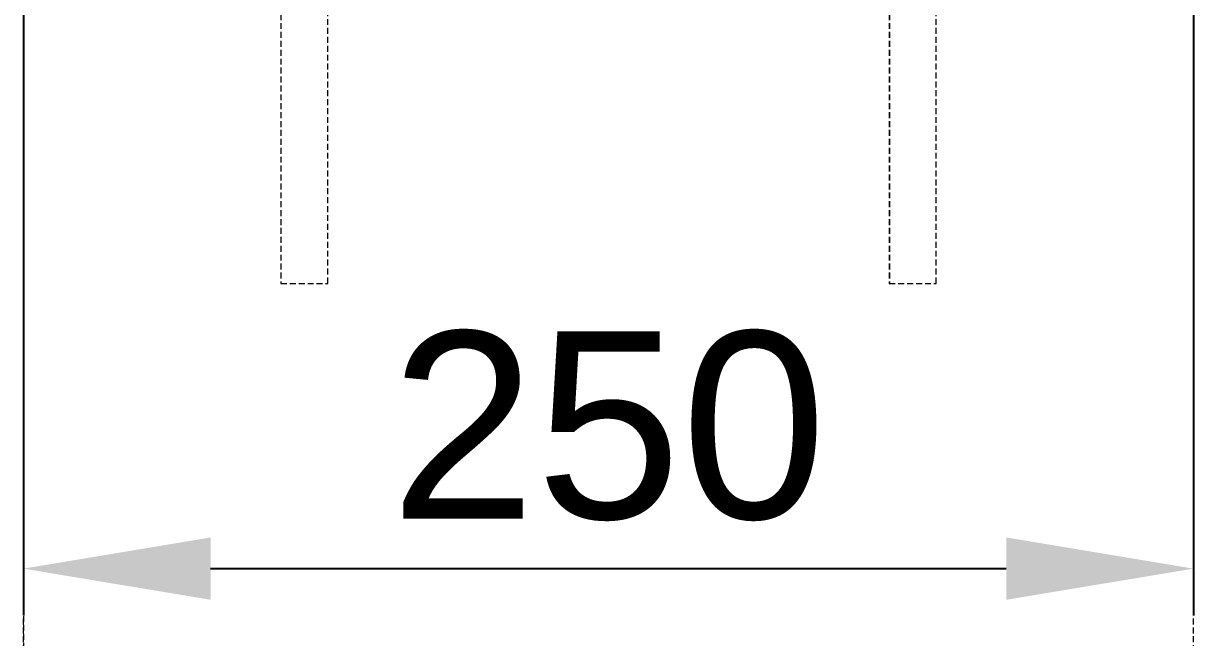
# Model space of a CAD drawing. Header units: millimetres. Extents: x -124 to 15640, y 659 to 4121.
# Drawn here: x 2128.2 to 2378.2, y 1883.9 to 2015.2 of the extents above; entities that cross this region are included whole.
import ezdxf

# ---------------------------------------------------------------- set-up
doc = ezdxf.new("R2010")
doc.units = ezdxf.units.MM
doc.linetypes.add('HIDDEN', pattern=[1.905, 1.27, -0.635])
doc.layers.add('ZANO_R_przerywana', color=7, linetype='HIDDEN', lineweight=0)
doc.layers.add('ZANO_W', color=1, linetype='Continuous', lineweight=0)
doc.styles.add('Arial', font='arial.ttf')
doc.styles.get("Standard").update_dxf_attribs({"font": 'ARIALUNI.TTF'})
doc.dimstyles.new('pl i ang', dxfattribs={"dimtxt": 50, "dimasz": 50, "dimexe": 1.25, "dimexo": 0.625, "dimgap": 10, "dimtad": 1, "dimtoh": 1, "dimtxsty": 'Standard', "dimcen": 2.5, "dimclrd": 1, "dimclre": 1, "dimclrt": 1, "dimadec": 0, "dimazin": 0, "dimtfac": 1, "dimtmove": 0, "dimatfit": 3, "dimfxl": 1, "dimarcsym": 1})

# ---------------------------------------------------------------- blocks, each defined once
blk = doc.blocks.new('*D475')
at = {"layer": 'ZANO_W', "color": 1, "lineweight": -2}
for p, q in [((2128.18, 2076.6), (2128.18, 1888.61)), ((2378.19, 2076.6), (2378.19, 1888.61)), ((2168.18, 1898.61), (2338.19, 1898.61))]:
    blk.add_line(p, q, dxfattribs=at)
at = {"layer": 'ZANO_W', "color": 1}
for points in [[(2168.18, 1905.28), (2168.18, 1891.95), (2128.18, 1898.61)], [(2338.19, 1891.95), (2338.19, 1905.28), (2378.19, 1898.61)]]:
    blk.add_solid(points, dxfattribs=at)
at = {"layer": 'ZANO_W', "color": 1, "insert": (2253.18, 1929.03), "char_height": 40, "attachment_point": 5, "style": 'Arial'}
blk.add_mtext('250', dxfattribs=at)

msp = doc.modelspace()

# ---------------------------------------------------------------- linework, layer by layer
at = {"layer": 'ZANO_R_przerywana'}
for p, q in [((2183.19, 2108.6), (2183.19, 1959.6)), ((2183.2, 2108.6), (2183.2, 1959.6)), ((2313.19, 2108.6), (2313.19, 1959.6)), ((2313.2, 2108.6), (2313.2, 1959.6)), ((2323.19, 1959.6), (2323.19, 2108.6)), ((2193.19, 1959.6), (2193.19, 2097.1)), ((2193.2, 1959.6), (2193.2, 2097.1)), ((2323.2, 1959.6), (2323.2, 2097.1)), ((2128.18, 2086.6), (2128.18, 1286.6)), ((2128.19, 1286.6), (2128.19, 2086.6)), ((2183.19, 1959.6), (2183.19, 1959.6)), ((2183.2, 1959.6), (2193.2, 1959.6)), ((2313.19, 1959.6), (2313.2, 1959.6)), ((2313.2, 1959.6), (2323.2, 1959.6))]:
    msp.add_line(p, q, dxfattribs=at)
msp.add_lwpolyline([(2378.2, 1286.6), (2378.19, 2086.6)], dxfattribs=at)

# ---------------------------------------------------------------- dimensions: what is measured, and where the dimension line sits
at = {"layer": 'ZANO_W'}
dim = msp.add_linear_dim(base=(2378.19, 1898.61), p1=(2128.18, 2086.6), p2=(2378.19, 2086.6), dimstyle='pl i ang', override={"dimtxt": 40, "dimasz": 40, "dimexe": 10, "dimexo": 10, "dimtoh": 0, "dimdec": 0, "dimtxsty": 'Arial', "dimtdec": 0, "dimtmove": 1}, dxfattribs=at)
dim.commit()
dim.dimension.update_dxf_attribs({"geometry": '*D475', "text_midpoint": (2253.18, 1929.03)})

doc.saveas('drawing.dxf')
